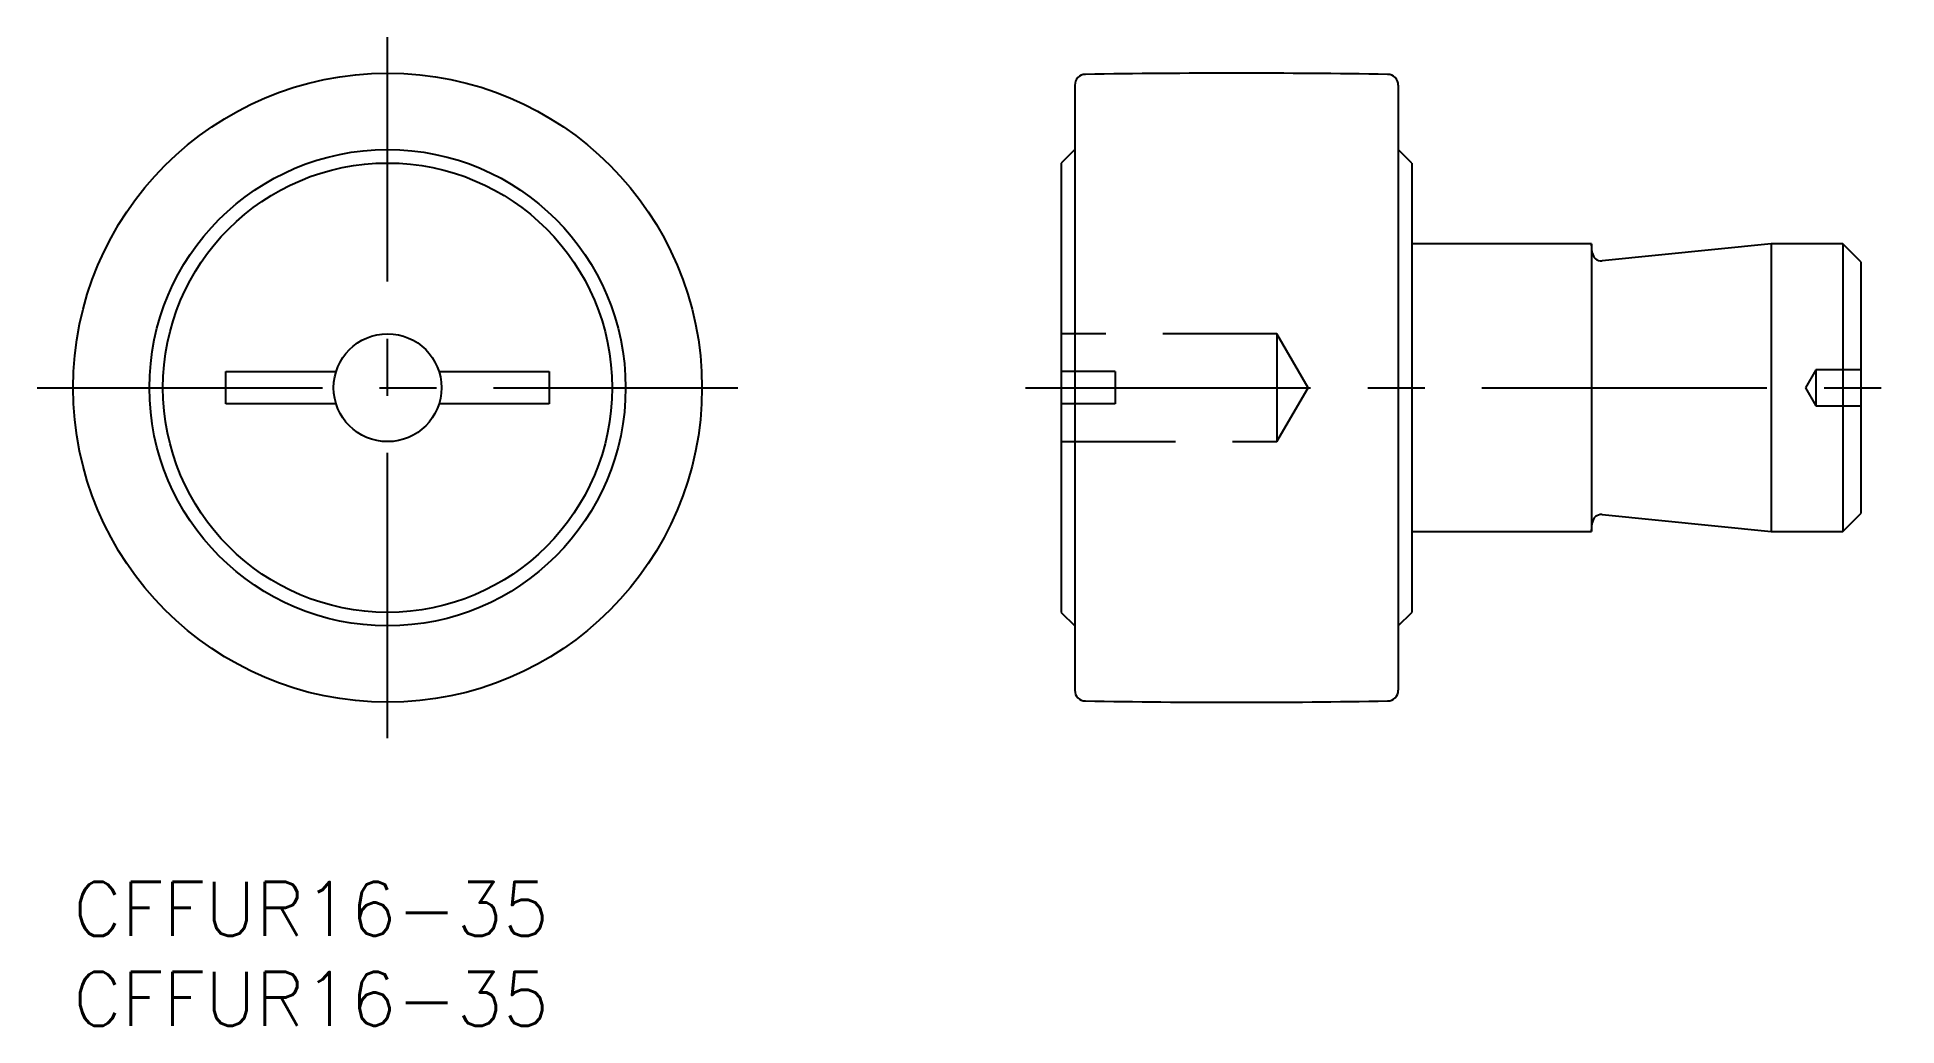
# Model space of a CAD drawing. Extents: x -2 to 101, y -8 to 47.
import ezdxf

# ---------------------------------------------------------------- set-up
doc = ezdxf.new("R2010")
doc.units = 0
doc.header["$LTSCALE"] = 0.5
doc.linetypes.add('CENTER', pattern=[50.8, 31.75, -6.35, 6.35, -6.35])
doc.linetypes.add('DASHED', pattern=[19.05, 12.7, -6.35])
for name, color, linetype in [('MSM_CENTER', 1, 'CENTER'), ('MSM_CONTINUOUS', 7, 'CONTINUOUS'), ('MSM_DASHED', 4, 'DASHED'), ('MSM_PART_NUMBER', 7, 'CONTINUOUS')]:
    doc.layers.add(name, color=color, linetype=linetype)
doc.styles.get("Standard").update_dxf_attribs({"font": 'txt.shx', "height": 3, "bigfont": 'bigfont.shx'})

# ---------------------------------------------------------------- blocks, each defined once
blk = doc.blocks.new('*U15')
at = {"layer": 'MSM_PART_NUMBER'}
blk.add_text('CFFUR16-35', height=3, dxfattribs=at).set_placement((0, -3))
blk = doc.blocks.new('*U16')
at = {"layer": 'MSM_PART_NUMBER'}
blk.add_text('CFFUR16-35', height=3, dxfattribs=at).set_placement((0, -8))

msp = doc.modelspace()

# ---------------------------------------------------------------- linework, layer by layer
at = {"layer": 'MSM_CENTER'}
for p, q in [((17.5, 8), (17.5, 47)), ((-2, 27.5), (37, 27.5)), ((53, 27.5), (101.5, 27.5))]:
    msp.add_line(p, q, dxfattribs=at)
at = {"layer": 'MSM_CONTINUOUS'}
for p, q in [((55.75, 44.33), (55.75, 10.67)), ((73.75, 44.33), (73.75, 10.67)), ((55.75, 40.75), (55, 40)), ((74.5, 40), (73.75, 40.75)), ((55, 40), (55, 15)), ((74.5, 40), (74.5, 15)), ((84.5, 35.5), (74.5, 35.5)), ((84.55, 35.01), (84.5, 35.5)), ((84.5, 35.5), (84.5, 19.5)), ((94.5, 35.5), (85.1, 34.56)), ((98.5, 35.5), (94.5, 35.5)), ((94.5, 35.5), (94.5, 19.5)), ((99.5, 34.5), (98.5, 35.5)), ((98.5, 35.5), (98.5, 19.5)), ((99.5, 34.5), (99.5, 20.5)), ((8.5, 26.6), (8.5, 28.4)), ((8.5, 28.4), (14.64, 28.4)), ((20.36, 28.4), (26.5, 28.4)), ((26.5, 28.4), (26.5, 26.6)), ((14.64, 26.6), (8.5, 26.6)), ((26.5, 26.6), (20.36, 26.6)), ((84.5, 19.5), (84.55, 19.99)), ((85.1, 20.44), (94.5, 19.5)), ((98.5, 19.5), (99.5, 20.5)), ((74.5, 19.5), (84.5, 19.5)), ((94.5, 19.5), (98.5, 19.5)), ((55, 15), (55.75, 14.25)), ((73.75, 14.25), (74.5, 15))]:
    msp.add_line(p, q, dxfattribs=at)
for radius in [17.5, 13.25, 12.5, 3]:
    msp.add_circle((17.5, 27.5), radius, dxfattribs=at)
for centre, radius, start, end in [((56.35, 44.33), 0.6, 90.9638, 180), ((64.75, -455), 500, 89.0362, 90.9638), ((73.15, 44.33), 0.6, 0, 89.0362), ((85.05, 35.06), 0.5, 185.7106, 275.7106), ((85.05, 19.94), 0.5, 84.2894, 174.2894), ((56.35, 10.67), 0.6, 180, 269.0362), ((73.15, 10.67), 0.6, 270.9638, 0), ((64.75, 510), 500, 269.0362, 270.9638)]:
    msp.add_arc(centre, radius, start, end, dxfattribs=at)
at = {"layer": 'MSM_DASHED'}
for p, q in [((67, 30.5), (55, 30.5)), ((68.73, 27.5), (67, 30.5)), ((67, 30.5), (67, 24.5)), ((58, 28.4), (55, 28.4)), ((58, 28.4), (58, 26.6)), ((97, 28.5), (96.42, 27.5)), ((99.5, 28.5), (97, 28.5)), ((97, 28.5), (97, 26.5)), ((67, 24.5), (68.73, 27.5)), ((96.42, 27.5), (97, 26.5)), ((58, 26.6), (55, 26.6)), ((97, 26.5), (99.5, 26.5)), ((55, 24.5), (67, 24.5))]:
    msp.add_line(p, q, dxfattribs=at)

# ---------------------------------------------------------------- block references
at = {"layer": 'MSM_CONTINUOUS'}
for name in ['*U15', '*U16']:
    msp.add_blockref(name, (0, 0), dxfattribs=at)

doc.saveas('drawing.dxf')
